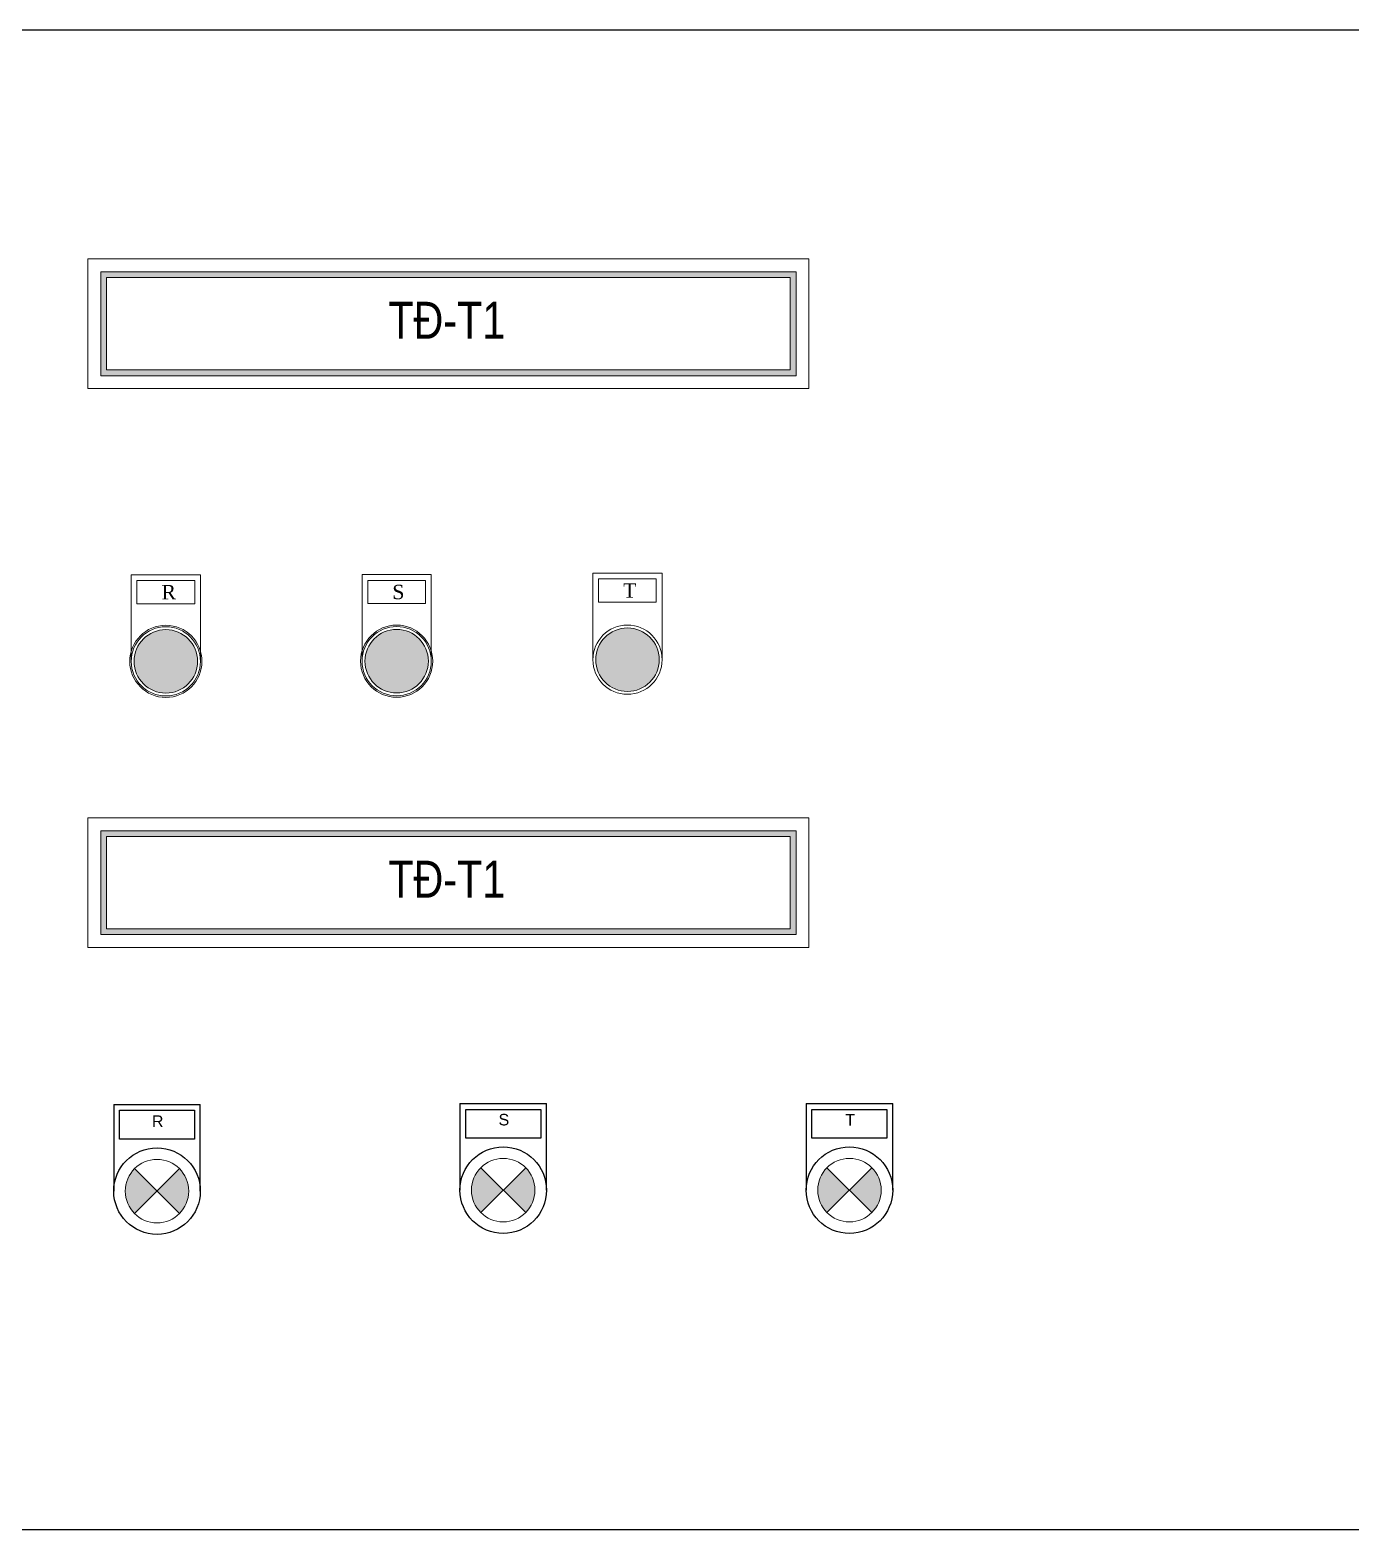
# Model space of a CAD drawing. Header units: millimetres. Extents: x 11159 to 13159, y 87995 to 88515.
# Drawn here: x 12108 to 12566, y 87995 to 88515 of the extents above; entities that cross this region are included whole.
import ezdxf
from ezdxf.enums import TextEntityAlignment as Align

# ---------------------------------------------------------------- set-up
doc = ezdxf.new("R2010")
doc.units = ezdxf.units.MM
doc.linetypes.add('HIDDEN2', pattern=[0.1875, 0.125, -0.0625])
for name, color, linetype in [('0 @ 1', 7, 'Continuous'), ('01', 7, 'HIDDEN2'), ('1LINE_CANH @ 10', 5, 'Continuous')]:
    doc.layers.add(name, color=color, linetype=linetype)
for name, color, linetype, lineweight in [('07', 5, 'Continuous', 5), ('T_Net manh_Thin Line', 1, 'Continuous', 9), ('Vỏ Tủ', 255, 'Continuous', 18)]:
    doc.layers.add(name, color=color, linetype=linetype, lineweight=lineweight)
doc.styles.add('arial', font='arial.ttf')
doc.styles.add('Arial-Black', font='')
doc.styles.add('Text_1', font='arial.ttf', dxfattribs={"width": 0.8, "height": 2})
doc.styles.get('Arial-Black').set_extended_font_data('Arial Black')

# ---------------------------------------------------------------- blocks, each defined once
blk = doc.blocks.new('Den XANH')
h = blk.add_hatch(color=5)
h.paths.add_polyline_path([(15, 15), (22.78, 7.22, 0.198912), (26, 15, 0.198912), (22.78, 22.78)])
h.paths.add_polyline_path([(15, 15), (7.22, 22.78, 0.198912), (4, 15, 0.198912), (7.22, 7.22)])
at = {"color": 7}
for p, q in [((0, 45), (30, 45)), ((0, 45), (0, 15)), ((30, 15), (30, 45))]:
    blk.add_line(p, q, dxfattribs=at)
blk.add_lwpolyline([(2, 43), (28, 43), (28, 33), (2, 33)], close=True, dxfattribs=at)
blk.add_circle((15, 15), 15, dxfattribs=at)
at = {"layer": '07', "color": 5, "linetype": 'Continuous', "lineweight": 5, "ltscale": 3}
for p, q in [((22.78, 22.78), (7.22, 7.22)), ((7.22, 22.78), (22.78, 7.22))]:
    blk.add_line(p, q, dxfattribs=at)
blk.add_circle((15, 15), 11, dxfattribs=at)
at = {"layer": '01', "color": 2, "linetype": 'Continuous', "lineweight": 5, "style": 'Arial-Black'}
blk.add_attdef('T-SP', text='', height=2.4, dxfattribs=at).set_placement((15.23, 35.97), align=Align.CENTER)
blk = doc.blocks.new('Den DO')
h = blk.add_hatch(color=1)
h.paths.add_polyline_path([(7.22, 7.22), (15, 15), (7.22, 22.78, 0.198912), (4, 15, 0.198912)])
h.paths.add_polyline_path([(15, 15), (22.78, 7.22, 0.198912), (26, 15, 0.198912), (22.78, 22.78)])
at = {"color": 7}
for p, q in [((0, 45), (30, 45)), ((0, 45), (0, 15)), ((30, 15), (30, 45))]:
    blk.add_line(p, q, dxfattribs=at)
blk.add_lwpolyline([(2, 43), (28, 43), (28, 33), (2, 33)], close=True, dxfattribs=at)
blk.add_circle((15, 15), 15, dxfattribs=at)
at = {"layer": '07', "color": 1, "linetype": 'Continuous', "lineweight": 5, "ltscale": 3}
for p, q in [((22.78, 22.78), (7.22, 7.22)), ((7.22, 22.78), (22.78, 7.22))]:
    blk.add_line(p, q, dxfattribs=at)
blk.add_circle((15, 15), 11, dxfattribs=at)
at = {"layer": '01', "color": 2, "linetype": 'Continuous', "lineweight": 5, "style": 'Arial-Black'}
blk.add_attdef('T-SP', text='', height=2.4, dxfattribs=at).set_placement((15.23, 35.97), align=Align.CENTER)
blk = doc.blocks.new('Den VANG')
h = blk.add_hatch(color=2)
h.paths.add_polyline_path([(22.78, 7.22, 0.198912), (26, 15, 0.198912), (22.78, 22.78), (15, 15)])
h.paths.add_polyline_path([(7.22, 7.22), (15, 15), (7.22, 22.78, 0.198912), (4, 15, 0.198912)])
at = {"color": 7}
for p, q in [((0, 45), (30, 45)), ((0, 45), (0, 15)), ((30, 15), (30, 45))]:
    blk.add_line(p, q, dxfattribs=at)
blk.add_lwpolyline([(2, 43), (28, 43), (28, 33), (2, 33)], close=True, dxfattribs=at)
blk.add_circle((15, 15), 15, dxfattribs=at)
at = {"layer": '07', "color": 2, "linetype": 'Continuous', "lineweight": 5, "ltscale": 3}
for p, q in [((22.78, 22.78), (7.22, 7.22)), ((7.22, 22.78), (22.78, 7.22))]:
    blk.add_line(p, q, dxfattribs=at)
blk.add_circle((15, 15), 11, dxfattribs=at)
at = {"layer": '01', "color": 2, "linetype": 'Continuous', "lineweight": 5, "style": 'Arial-Black'}
blk.add_attdef('T-SP', text='', height=2.4, dxfattribs=at).set_placement((15.23, 35.97), align=Align.CENTER)
blk = doc.blocks.new('*U6')
at = {"color": 7}
ref = blk.add_blockref('Den DO', (-135, -46.33), dxfattribs=at)
ref.add_attrib('T-SP', 'R', dxfattribs={"layer": '01', "color": 2, "linetype": 'Continuous', "lineweight": 5, "height": 4, "style": 'arial'}).set_placement((-119.77, -9.09), align=Align.CENTER)
ref = blk.add_blockref('Den VANG', (-15, -46), dxfattribs=at)
ref.add_attrib('T-SP', 'S', dxfattribs={"layer": '01', "color": 2, "linetype": 'Continuous', "lineweight": 5, "height": 4, "style": 'arial'}).set_placement((0.23, -8.56), align=Align.CENTER)
ref = blk.add_blockref('Den XANH', (105, -46), dxfattribs=at)
ref.add_attrib('T-SP', 'T', dxfattribs={"layer": '01', "color": 2, "linetype": 'Continuous', "lineweight": 5, "height": 4, "style": 'arial'}).set_placement((120.23, -8.65), align=Align.CENTER)

msp = doc.modelspace()

# ---------------------------------------------------------------- hatches: boundary and pattern name
at = {"layer": '0 @ 1', "true_color": 0xffffff}
h = msp.add_hatch(color=7, dxfattribs=at)
h.dxf.hatch_style = 1
h.paths.add_polyline_path([(12132.91, 88430.9), (12132.91, 88417.9), (12132.91, 88394.9), (12373.91, 88394.9), (12373.91, 88417.9), (12373.91, 88430.9)])
h.paths.add_polyline_path([(12371.91, 88428.9), (12371.91, 88417.9), (12371.91, 88396.9), (12134.91, 88396.9), (12134.91, 88417.9), (12134.91, 88428.9)], flags=16)
h.paths.add_polyline_path([(12229.07, 88400.68), (12275.99, 88400.68), (12275.99, 88427.05), (12229.07, 88427.05)], flags=8)
h = msp.add_hatch(color=7, dxfattribs=at)
h.dxf.hatch_style = 1
h.paths.add_polyline_path([(12132.91, 88430.9), (12132.91, 88417.9), (12132.91, 88394.9), (12373.91, 88394.9), (12373.91, 88417.9), (12373.91, 88430.9)])
h.paths.add_polyline_path([(12371.91, 88428.9), (12371.91, 88417.9), (12371.91, 88396.9), (12134.91, 88396.9), (12134.91, 88417.9), (12134.91, 88428.9)], flags=16)
h.paths.add_polyline_path([(12229.07, 88400.68), (12275.99, 88400.68), (12275.99, 88427.05), (12229.07, 88427.05)], flags=8)
h = msp.add_hatch(color=7, dxfattribs=at)
h.dxf.hatch_style = 1
h.paths.add_polyline_path([(12132.91, 88237.14), (12132.91, 88224.14), (12132.91, 88201.14), (12373.91, 88201.14), (12373.91, 88224.14), (12373.91, 88237.14)])
h.paths.add_polyline_path([(12371.91, 88235.14), (12371.91, 88224.14), (12371.91, 88203.14), (12134.91, 88203.14), (12134.91, 88224.14), (12134.91, 88235.14)], flags=16)
h.paths.add_polyline_path([(12229.07, 88206.91), (12275.99, 88206.91), (12275.99, 88233.29), (12229.07, 88233.29)], flags=8)
h = msp.add_hatch(color=7, dxfattribs=at)
h.dxf.hatch_style = 1
h.paths.add_polyline_path([(12132.91, 88237.14), (12132.91, 88224.14), (12132.91, 88201.14), (12373.91, 88201.14), (12373.91, 88224.14), (12373.91, 88237.14)])
h.paths.add_polyline_path([(12371.91, 88235.14), (12371.91, 88224.14), (12371.91, 88203.14), (12134.91, 88203.14), (12134.91, 88224.14), (12134.91, 88235.14)], flags=16)
h.paths.add_polyline_path([(12229.07, 88206.91), (12275.99, 88206.91), (12275.99, 88233.29), (12229.07, 88233.29)], flags=8)
at = {"layer": 'Vỏ Tủ'}
for color, points in [(1, [(12166.49, 88295.86, 1), (12144.49, 88295.86, 1)]), (2, [(12246.49, 88295.92, 1), (12224.49, 88295.92, 1)]), (5, [(12326.49, 88296.44, 1), (12304.49, 88296.44, 1)])]:
    msp.add_hatch(color=color, dxfattribs=at).paths.add_polyline_path(points)

# ---------------------------------------------------------------- linework, layer by layer
at = {"color": 41}
msp.add_lwpolyline([(11802.1, 88514.74), (13139.21, 88514.74, -0.414214), (13159.21, 88494.74), (13159.21, 88014.74, -0.414214), (13139.21, 87994.74), (11802.1, 87994.74, -0.414214), (11782.1, 88014.74), (11782.1, 88494.74, -0.414214)], format="xyb", close=True, dxfattribs=at)
at = {"layer": 'T_Net manh_Thin Line', "color": 1}
for points in [[(12378.41, 88435.4), (12378.41, 88390.4), (12128.41, 88390.4), (12128.41, 88435.4)], [(12378.41, 88241.64), (12378.41, 88196.64), (12128.41, 88196.64), (12128.41, 88241.64)]]:
    msp.add_lwpolyline(points, close=True, dxfattribs=at)
at = {"layer": 'T_Net manh_Thin Line', "color": 5, "ltscale": 10}
for points in [[(12373.91, 88430.9), (12373.91, 88417.9), (12373.91, 88394.9), (12132.91, 88394.9), (12132.91, 88417.9), (12132.91, 88430.9)], [(12371.91, 88428.9), (12371.91, 88417.9), (12371.91, 88396.9), (12134.91, 88396.9), (12134.91, 88417.9), (12134.91, 88428.9)], [(12373.91, 88237.14), (12373.91, 88224.14), (12373.91, 88201.14), (12132.91, 88201.14), (12132.91, 88224.14), (12132.91, 88237.14)], [(12371.91, 88235.14), (12371.91, 88224.14), (12371.91, 88203.14), (12134.91, 88203.14), (12134.91, 88224.14), (12134.91, 88235.14)]]:
    msp.add_lwpolyline(points, close=True, dxfattribs=at)
at = {"layer": 'Vỏ Tủ'}
for p, q in [((12167.49, 88325.86), (12143.49, 88325.86)), ((12143.49, 88325.86), (12143.49, 88295.86)), ((12165.49, 88323.86), (12145.49, 88323.86)), ((12145.49, 88323.86), (12145.49, 88315.86)), ((12165.49, 88315.86), (12165.49, 88323.86)), ((12167.49, 88295.86), (12167.49, 88325.86)), ((12247.49, 88325.92), (12223.49, 88325.92)), ((12223.49, 88325.92), (12223.49, 88295.92)), ((12245.49, 88323.92), (12225.49, 88323.92)), ((12225.49, 88323.92), (12225.49, 88315.92)), ((12245.49, 88315.92), (12245.49, 88323.92)), ((12247.49, 88295.92), (12247.49, 88325.92)), ((12327.49, 88326.44), (12303.49, 88326.44)), ((12303.49, 88326.44), (12303.49, 88296.44)), ((12325.49, 88324.44), (12305.49, 88324.44)), ((12305.49, 88324.44), (12305.49, 88316.44)), ((12325.49, 88316.44), (12325.49, 88324.44)), ((12327.49, 88296.44), (12327.49, 88326.44)), ((12165.49, 88315.86), (12145.49, 88315.86)), ((12245.49, 88315.92), (12225.49, 88315.92)), ((12325.49, 88316.44), (12305.49, 88316.44))]:
    msp.add_line(p, q, dxfattribs=at)
at = {"layer": 'Vỏ Tủ', "color": 7}
msp.add_circle((12155.49, 88295.86), 12.5, dxfattribs=at)
at = {"layer": 'Vỏ Tủ'}
for centre, radius in [((12155.49, 88295.86), 12), ((12155.49, 88295.86), 11), ((12155.49, 88295.86), 11), ((12235.49, 88295.92), 12.5), ((12235.49, 88295.92), 12.5), ((12235.49, 88295.92), 12), ((12235.49, 88295.92), 11), ((12235.49, 88295.92), 11), ((12315.49, 88296.44), 12), ((12315.49, 88296.44), 11), ((12315.49, 88296.44), 11)]:
    msp.add_circle(centre, radius, dxfattribs=at)

# ---------------------------------------------------------------- block references
msp.add_blockref('*U6', (12272.43, 88143.55))

# ---------------------------------------------------------------- texts
at = {"layer": '1LINE_CANH @ 10', "char_height": 12.8, "attachment_point": 1, "style": 'Text_1'}
for insert in [(12232.6, 88420.52), (12232.6, 88226.76)]:
    msp.add_mtext_dynamic_manual_height_columns('TĐ-T1', width=49.7419, gutter_width=64, heights=[18.37], dxfattribs=dict(at, insert=insert))
at = {"layer": 'Vỏ Tủ', "char_height": 5, "attachment_point": 1}
for s, insert in [('{\\fTimes New Roman|b0|i0|c0|p18;R}', (12153.99, 88322.36)), ('{\\fTimes New Roman|b0|i0|c0|p18;S}', (12233.99, 88322.42)), ('{\\fTimes New Roman|b0|i0|c0|p18;T}', (12313.99, 88322.94))]:
    msp.add_mtext_dynamic_manual_height_columns(s, width=13, gutter_width=1, heights=[0], dxfattribs=dict(at, insert=insert))

doc.saveas('drawing.dxf')
